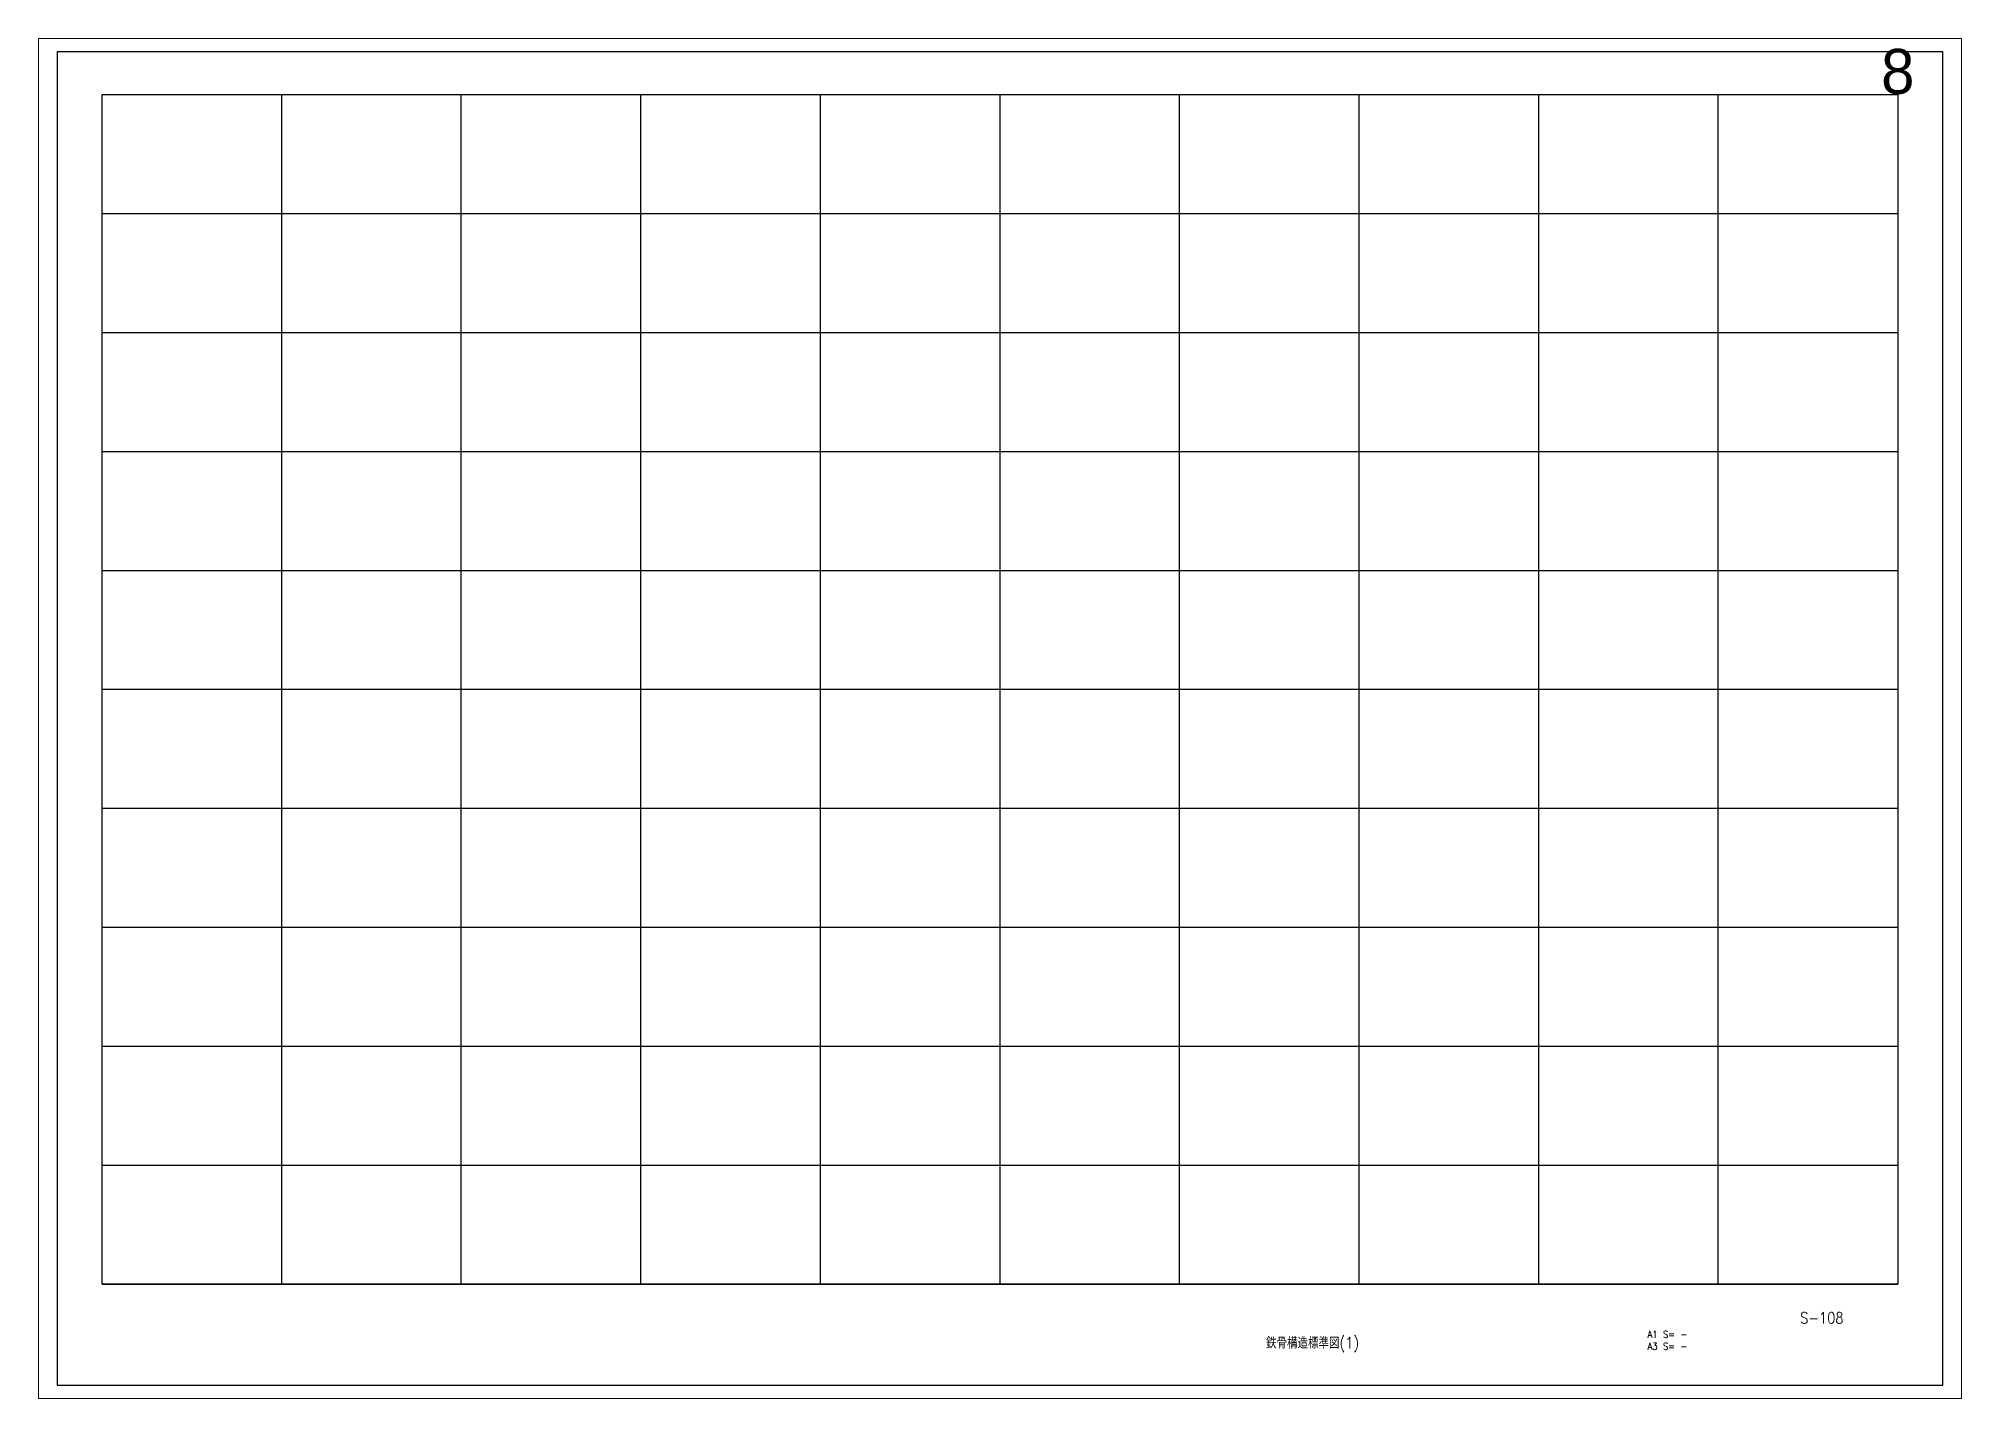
# Paper-space layout '08' of a CAD drawing. Extents: x -23 to 863, y -16 to 610.
# The model-space entities are those that its viewports show. They can reach past a viewport. Long polylines and large blocks are cut down to what shows.
import ezdxf

# ---------------------------------------------------------------- set-up
doc = ezdxf.new("R2010")
doc.units = 0
doc.header["$MEASUREMENT"] = 0
doc.layers.get('Defpoints').update_dxf_attribs({"color": 251, "linetype": 'CONTINUOUS'})
doc.layers.add('99_レイアウト枠', color=251, linetype='CONTINUOUS', plot=False)
doc.layers.add('99_頁番号', color=6, linetype='CONTINUOUS')
doc.styles.add('DRACAD', font='txt', dxfattribs={"width": 0.85, "bigfont": 'extfont2'})
doc.styles.get("Standard").update_dxf_attribs({"font": 'Osaka.ttc'})

msp = doc.modelspace()

# ---------------------------------------------------------------- linework, layer by layer
at = {"layer": '99_レイアウト枠'}
for p, q in [((5000, -1327250), (5000, -1194750)), ((25000, -1327250), (25000, -1194750)), ((45000, -1327250), (45000, -1194750)), ((65000, -1327250), (65000, -1194750)), ((85000, -1327250), (85000, -1194750)), ((105000, -1327250), (105000, -1194750)), ((125000, -1327250), (125000, -1194750)), ((145000, -1327250), (145000, -1194750)), ((165000, -1327250), (165000, -1194750)), ((185000, -1327250), (185000, -1194750)), ((5000, -1208000), (205000, -1208000)), ((5000, -1221250), (205000, -1221250)), ((5000, -1234500), (205000, -1234500)), ((5000, -1247750), (205000, -1247750)), ((5000, -1261000), (205000, -1261000)), ((5000, -1274250), (205000, -1274250)), ((5000, -1287500), (205000, -1287500)), ((5000, -1300750), (205000, -1300750)), ((5000, -1314000), (205000, -1314000)), ((5000, -1327250), (205000, -1327250))]:
    msp.add_line(p, q, dxfattribs=at)
for points in [[(0, -1338500), (210000, -1338500), (210000, -1190000), (0, -1190000)], [(5000, -1194750), (205000, -1194750), (205000, -1327250), (5000, -1327250)]]:
    msp.add_lwpolyline(points, close=True, dxfattribs=at)

# ---------------------------------------------------------------- texts
at = {"layer": '99_レイアウト枠', "insert": (205000, -1194750), "char_height": 5000, "attachment_point": 8}
msp.add_mtext('8', dxfattribs=at)
at = {"layer": '99_頁番号', "attachment_point": 4, "style": 'DRACAD'}
for s, insert, char_height in [('{S-108}', (194130.6, -1331003.9), 1250), ('{鉄骨構造標準図(1)  }', (134630.6, -1334003.9), 1250), ('A1 S= - ^JA3 S= - ', (177130.6, -1333507.5), 800)]:
    msp.add_mtext(s, dxfattribs=dict(at, insert=insert, char_height=char_height))

psp = doc.layouts.new('08')

# ---------------------------------------------------------------- viewports
at = {"layer": 'Defpoints'}
psp.add_viewport(center=(420, 297), size=(885.46, 626.16), view_center_point=(105000, -1264250), view_height=151474.0693, dxfattribs=at)

doc.saveas('drawing.dxf')
